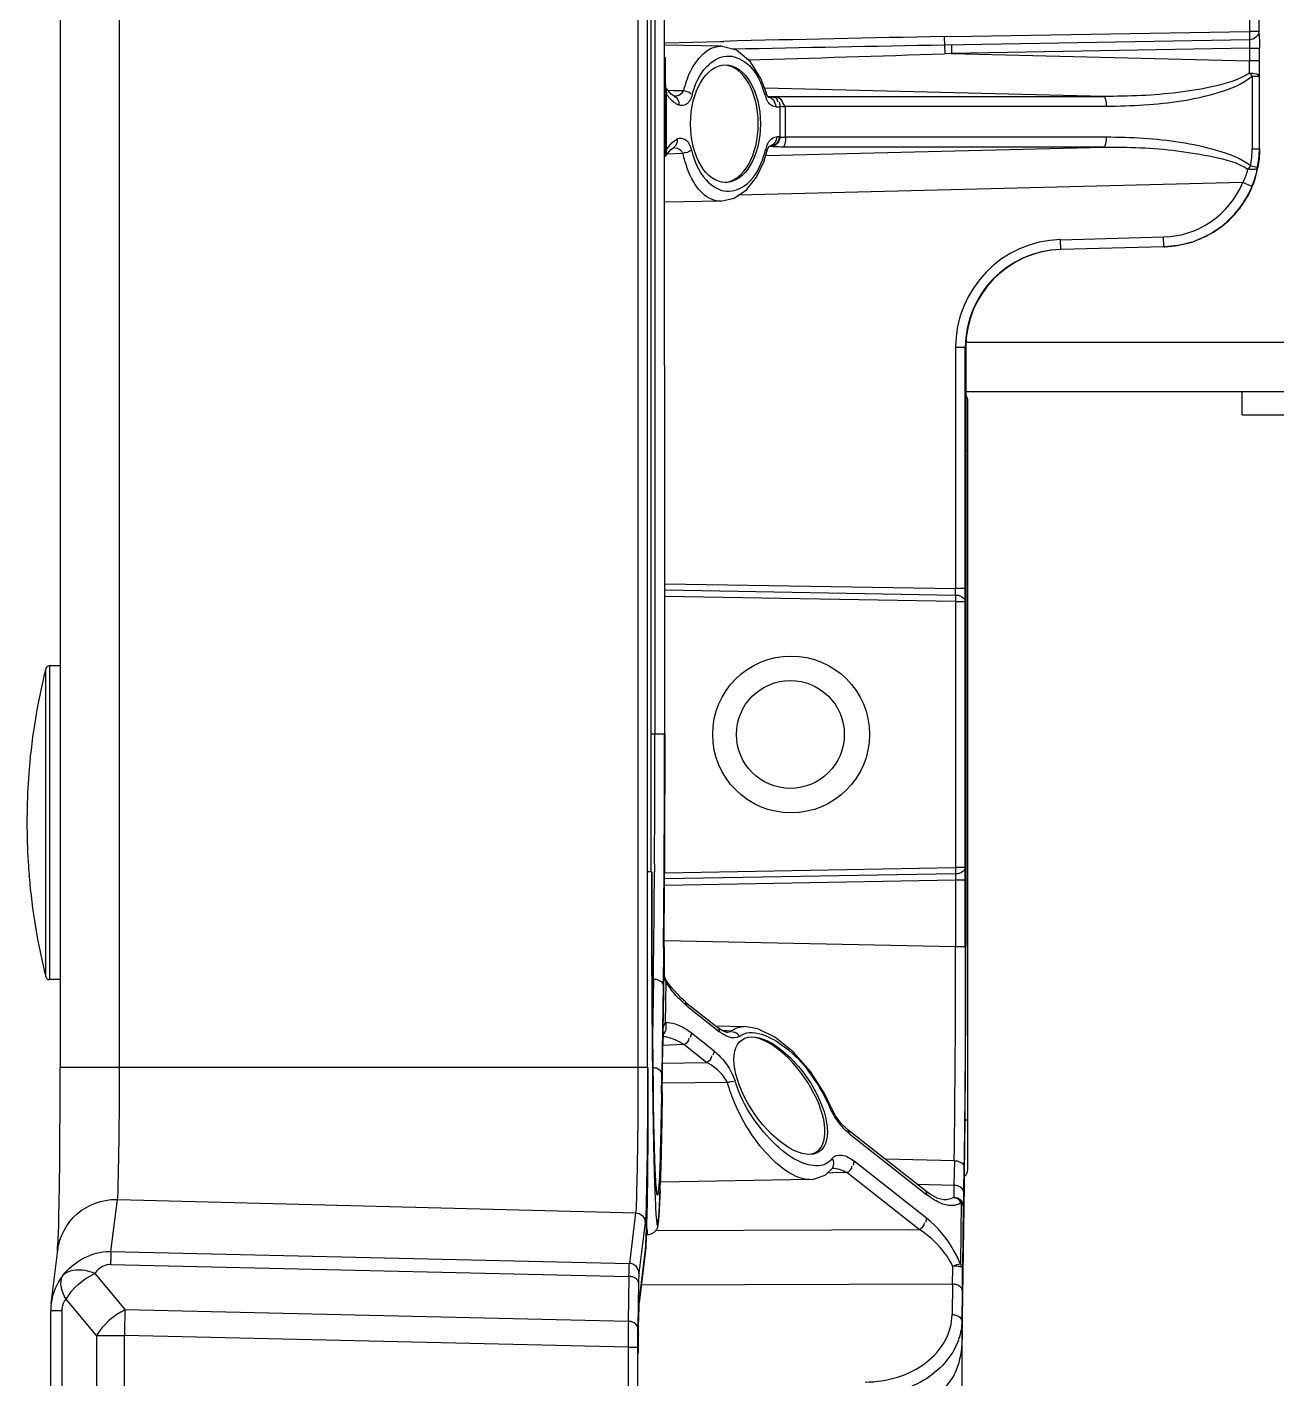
# Model space of a CAD drawing. Header units: millimetres. Extents: x 10297564 to 11610295, y -9287743 to -8409454.
# Drawn here: x 10483305 to 10484585, y -9078728 to -9077345 of the extents above; entities that cross this region are included whole.
import ezdxf

# ---------------------------------------------------------------- set-up
doc = ezdxf.new("R2010")
doc.units = ezdxf.units.MM
doc.header["$LTSCALE"] = 100
doc.layers.add('-0', color=7, linetype='Continuous')

# ---------------------------------------------------------------- blocks, each defined once
blk = doc.blocks.new('인버터 외형도')
at = {"layer": '-0', "linetype": 'Continuous'}
for p, q in [((85648.9, 54652.9), (85648.9, 52335.9)), ((85694.4, 52335.9), (85694.4, 54652.9)), ((86092.3, 54652.9), (86092.4, 52336)), ((86099.8, 52336), (86099.8, 54652.9)), ((86102.7, 52486.1), (86102.7, 54442.5)), ((86105.5, 54442.5), (86105.5, 52591.7)), ((86113, 52591.7), (86112.9, 54442.5)), ((86561.9, 53331), (86561.9, 53131.1)), ((86569.5, 53131.1), (86569.5, 53331)), ((86113.3, 53122.2), (86155.9, 53123.3)), ((86155.9, 53123.3), (86158.3, 53123.4)), ((86333.1, 53127.1), (86327.7, 53127)), ((86327.7, 53127), (86327.8, 53120.5)), ((86562.1, 53124.6), (86327.8, 53120.5)), ((86333.1, 53127.1), (86561.9, 53131.1)), ((86561.9, 53131.1), (86562.1, 53124.6)), ((86569.5, 53131.1), (86561.9, 53131.1)), ((86156, 53119.7), (86113.3, 53120.5)), ((86327.8, 53120.4), (86328, 53113.9)), ((86333.3, 53114.1), (86328, 53113.9)), ((86333.2, 53120.6), (86333.3, 53114.1)), ((86562.1, 53118.1), (86333.3, 53114.1)), ((86333.3, 53114.1), (86562.1, 53108.4)), ((86562.1, 53118.1), (86562.1, 53108.4)), ((86562.1, 53118.1), (86569.6, 53118.1)), ((86569.6, 53108.4), (86569.6, 53118.1)), ((86569.6, 53108.4), (86562.1, 53108.4)), ((86564.1, 53096.8), (86564.1, 53041)), ((86564.1, 53096.8), (86569.6, 53096.8)), ((86569.6, 53041), (86569.6, 53096.8)), ((86113.4, 53082.9), (86113.4, 53040.6)), ((86113.4, 53082.9), (86114.5, 53082.9)), ((86113.5, 53088.7), (86113.5, 53088.8)), ((86113.6, 53088.3), (86113.5, 53088.8)), ((86113.7, 53088.1), (86113.6, 53088.3)), ((86118, 53082.8), (86113.7, 53088.1)), ((86114.5, 53040.6), (86114.5, 53082.9)), ((86115.5, 53085.9), (86119.9, 53085.8)), ((86120.4, 53081.3), (86118, 53082.8)), ((86119.9, 53085.8), (86120.5, 53085.8)), ((86120.5, 53085.8), (86127.6, 53085.6)), ((86450.1, 53081.2), (86189.6, 53087.6)), ((86191.3, 53082.9), (86190.9, 53084.1)), ((86191.9, 53080.8), (86192, 53080.8)), ((86192.2, 53081.2), (86450.1, 53081.2)), ((86192.6, 53080.8), (86196.2, 53080.8)), ((86196.2, 53080.8), (86196.8, 53080.8)), ((86198.3, 53073.3), (86201.5, 53073.3)), ((86201.5, 53073.3), (86201.5, 53050.2)), ((86205.3, 53073.7), (86205.8, 53073.1)), ((86205.3, 53073.7), (86452, 53073.7)), ((86205.8, 53049.8), (86205.8, 53073.1)), ((86201, 53050.2), (86199, 53050.2)), ((86201.5, 53050.2), (86201, 53050.2)), ((86452, 53049.8), (86205.8, 53049.8)), ((86113.4, 53040.6), (86114.5, 53040.6)), ((86113.4, 53039.6), (86113.4, 53040.6)), ((86113.7, 53035.4), (86117.7, 53040.4)), ((86117.7, 53040.4), (86119.7, 53041.8)), ((86190.6, 53035.9), (86450.1, 53042.3)), ((86192.8, 53042.7), (86192.7, 53042.7)), ((86193, 53042.5), (86193.3, 53042.8)), ((86194.8, 53042.7), (86193.3, 53042.7)), ((86194.5, 53042.7), (86193.3, 53042.7)), ((86195.2, 53042.7), (86194.8, 53042.7)), ((86450.1, 53042.3), (86203.9, 53042.3)), ((86564.1, 53041), (86569.6, 53041)), ((86113.5, 53034.7), (86113.5, 53034.8)), ((86127.1, 53037.3), (86114.9, 53036.9)), ((86556.9, 53015), (86169.8, 53005.4)), ((86563.8, 53012.1), (86556.9, 53015)), ((86156, 53000.8), (86113.3, 53000)), ((86416.9, 52971.2), (86496.1, 52973.3)), ((86417.1, 52963.7), (86416.9, 52971.2)), ((86496.3, 52965.8), (86496.1, 52973.3)), ((86496.3, 52965.8), (86417.1, 52963.7)), ((86336.3, 52888.5), (86336.3, 52703.4)), ((86343.8, 52888.5), (86336.3, 52888.5)), ((86343.8, 52703.4), (86343.8, 52888.5)), ((86344.2, 52888.5), (86344.2, 52428.9)), ((86344.3, 52892.5), (98066.6, 52892.5)), ((86344.2, 52854.8), (98084.1, 52854.8)), ((86556.4, 52836.8), (86556.4, 52854.8)), ((86345.7, 52257.9), (86345.7, 52847.3)), ((86556.4, 52836.8), (86759.5, 52836.8)), ((86344.2, 52809.7), (86345.7, 52809.7)), ((86113.3, 52707.2), (86336.3, 52703.4)), ((86113.3, 52702.4), (86336.3, 52698.5)), ((86336.2, 52693.6), (86113.3, 52697.5)), ((86336.3, 52698.5), (86336.2, 52693.6)), ((86343.8, 52703.4), (86336.3, 52703.4)), ((86336.2, 52693.6), (86336.3, 52489.3)), ((86336.2, 52693.6), (86343.8, 52693.6)), ((86343.8, 52489.3), (86343.8, 52693.6)), ((85637.8, 52405.6), (85637.8, 52641.9)), ((85640.7, 52644.1), (85640.7, 52403.4)), ((85648.9, 52644.1), (85640.7, 52644.1)), ((86113, 52591.7), (86103.1, 52591.7)), ((85625.1, 52565.1), (85624.4, 52553.9)), ((85625.1, 52565), (85625.1, 52565.1)), ((85625.1, 52565.1), (85625.1, 52565.1)), ((85624.4, 52493.7), (85624.6, 52491)), ((85624.6, 52491), (85624.6, 52490.9)), ((85624.6, 52490.9), (85624.7, 52488.4)), ((86105.2, 52492.1), (86105.2, 52485.9)), ((86113, 52485.4), (86336.3, 52489.3)), ((86336.3, 52489.3), (86336.3, 52484.5)), ((86343.8, 52489.3), (86336.3, 52489.3)), ((85624.7, 52488.4), (85625, 52484.4)), ((85625, 52484.4), (85625, 52483.1)), ((85625, 52483.1), (85625.1, 52482.4)), ((85625.1, 52482.4), (85625, 52483.1)), ((86102.7, 52486.1), (86100.2, 52486.1)), ((86103.1, 52481.8), (86103.1, 52486.1)), ((86336.3, 52484.5), (86113, 52480.6)), ((86336.3, 52479.6), (86113, 52475.7)), ((86336.3, 52479.6), (86336.3, 52428.9)), ((86343.8, 52479.6), (86336.3, 52479.6)), ((86343.8, 52428.9), (86343.8, 52479.6)), ((86112.7, 52433.4), (86336.3, 52428.9)), ((86336.3, 52428.9), (86343.8, 52428.9)), ((86111.9, 52410), (86111.8, 52402.2)), ((86111.9, 52363), (86112.5, 52410.5)), ((86112.6, 52408.9), (86112.5, 52410.5)), ((86113.2, 52405), (86112.6, 52408.9)), ((85648.9, 52403.4), (85640.7, 52403.4)), ((86103.4, 52403.8), (86104.3, 52403.8)), ((86104.3, 52403.8), (86103.7, 52359.4)), ((86111.8, 52399.1), (86110.8, 52331.1)), ((86111.8, 52402.2), (86111.8, 52400.9)), ((86111.8, 52400.9), (86111.8, 52399.1)), ((86114.4, 52402.4), (86113.2, 52405)), ((86113.7, 52370.1), (86114.1, 52401)), ((86117.9, 52397.6), (86114.4, 52402.4)), ((86114.5, 52402.3), (86114.4, 52402.4)), ((86125.3, 52389.4), (86117.9, 52397.6)), ((86129.2, 52386.1), (86125.3, 52389.4)), ((86129, 52386), (86154, 52366.4)), ((86129, 52386), (86129, 52386)), ((86130.2, 52383.1), (86155.2, 52363.4)), ((86152.2, 52367.8), (86174.4, 52367.4)), ((86155.2, 52365.5), (86154, 52366.4)), ((86157.1, 52364.3), (86155.2, 52365.5)), ((86184.4, 52365.6), (86174.4, 52367.4)), ((86111.9, 52363), (86111.9, 52363.2)), ((86151, 52348.5), (86133.6, 52362.2)), ((86160.4, 52364), (86157.6, 52364.1)), ((86164.6, 52363.9), (86160.4, 52364)), ((86111.1, 52316.7), (86111.6, 52353)), ((86127.8, 52353.5), (86111.7, 52352.9)), ((86145.2, 52339.8), (86127.8, 52353.5)), ((86099.8, 52336), (85648.9, 52335.9)), ((86103.5, 52335.9), (86103.5, 52335.4)), ((86104, 52333.2), (86104, 52335.9)), ((86111.5, 52339.3), (86145.2, 52339.8)), ((86161.2, 52324.4), (86111.1, 52323.8)), ((86104.4, 52310.6), (86104.3, 52316.1)), ((86111.1, 52316.6), (86111.1, 52316.7)), ((86240.5, 52305.7), (86240.5, 52305.7)), ((86248.2, 52293.3), (86244.2, 52298.8)), ((86252.8, 52288.8), (86248.2, 52293.3)), ((86345.7, 52295.5), (86343.7, 52295.5)), ((86253.6, 52288.1), (86252.8, 52288.8)), ((86313.2, 52241.2), (86253.6, 52288.1)), ((86254.8, 52285.1), (86314.4, 52238.2)), ((86099.9, 52266.1), (86099.9, 52270.3)), ((86314.1, 52220.2), (86258.5, 52263.9)), ((86335.4, 52264.4), (86282.4, 52265.5)), ((86335.4, 52264.4), (86335.1, 52245.5)), ((86241.4, 52255), (86237.7, 52254.9)), ((86242.1, 52255), (86241.4, 52255)), ((86252.8, 52255.3), (86242.1, 52255)), ((86308.4, 52211.6), (86252.8, 52255.3)), ((86342.8, 52259.7), (86342.5, 52240.8)), ((86099.5, 52237.6), (86099.6, 52242.2)), ((86224.3, 52250), (86109.7, 52248)), ((86306.5, 52246.5), (86335.1, 52245.5)), ((86316.3, 52239), (86313.2, 52241.2)), ((86341.5, 52127), (86343.1, 52245.6)), ((85687.9, 52194.7), (85692.9, 52234.7)), ((85691.7, 52234.7), (85692.9, 52234.7)), ((85692.9, 52234.7), (86090.7, 52224.4)), ((86322.8, 52235.5), (86316.3, 52239)), ((86327.3, 52234.4), (86322.8, 52235.5)), ((86327.3, 52234.4), (86327.3, 52234.4)), ((86340.6, 52232.3), (86340, 52185.2)), ((86342.3, 52229.4), (86341.6, 52182.3)), ((86090.7, 52224.4), (86085.9, 52185.6)), ((86098, 52216.9), (86093.2, 52178.2)), ((86106.2, 52210.8), (86308.4, 52211.6)), ((86100.1, 52207.5), (86098.8, 52207.4)), ((85642, 52154.8), (85647, 52195.6)), ((85686.7, 52194.7), (85687.9, 52194.7)), ((85687.9, 52194.7), (86085.9, 52185.6)), ((86093.3, 52156.1), (86098.1, 52194.2)), ((86098, 52193.3), (86093.3, 52155.2)), ((86098.1, 52194.2), (86098, 52193.3)), ((85675.4, 52177.8), (85698.8, 52149.9)), ((85687.9, 52184.6), (86085.6, 52175.6)), ((86085.6, 52175.6), (86085.1, 52141.1)), ((86093, 52170.6), (86092.4, 52136.2)), ((86334.1, 52169.7), (86095, 52168.9)), ((86334.1, 52169.7), (86333.7, 52146.3)), ((85676.8, 52130.2), (85653.4, 52158.1)), ((86341.5, 52165), (86341.2, 52141.6)), ((85641.6, 51990.5), (85641.6, 52149.2)), ((85650.3, 52149.2), (85641.6, 52149.2)), ((85650.3, 51990.5), (85650.3, 52149.2)), ((86085.1, 52141.1), (85698.8, 52149.9)), ((86093.1, 52148.6), (86093.1, 52148.5)), ((86093.3, 52155.2), (86093.3, 52156.1)), ((86341.2, 52141.6), (86341.5, 52127.5)), ((85676.8, 52130.2), (85676.8, 51987.5)), ((85676.8, 52130.2), (85698.4, 52130.2)), ((85698.4, 51987.5), (85698.4, 52130.2)), ((86084.9, 52121.4), (85698.4, 52130.2)), ((86084.9, 52121.4), (86084.9, 51783.9)), ((86084.9, 52121.4), (86092.3, 52121.4)), ((86092.3, 51783.9), (86092.3, 52121.4)), ((86341.2, 52122.6), (86341.2, 51726.2)), ((86333.5, 52096.9), (86333.7, 52097.2))]:
    blk.add_line(p, q, dxfattribs=at)
for points in [[(86190.9, 53084.1), (86187.2, 53094.5), (86179, 53107.7), (86168.2, 53116.6), (86156, 53119.7)], [(86192.6, 53080.6), (86192.7, 53080.6), (86192.3, 53081), (86191.3, 53082.9)], [(86156, 53000.8), (86166.3, 53003), (86175.8, 53009.4), (86183.6, 53019.2), (86189.3, 53031.4), (86191.5, 53038.9)], [(86191.5, 53038.9), (86192, 53040.6), (86193, 53042.5)], [(86113.5, 53034.7), (86113.6, 53035.2), (86113.7, 53035.4)], [(86160.4, 52363.1), (86160.1, 52363.1), (86158.8, 52363.5), (86157.1, 52364.3)], [(86240.5, 52305.7), (86235.7, 52315.9), (86224.9, 52332.8), (86211.6, 52348), (86197.6, 52359.2), (86184.4, 52365.6)], [(86244.2, 52298.8), (86241, 52304.6), (86240.5, 52305.7)], [(86224.2, 52250), (86227.2, 52250.2), (86236.2, 52253.4), (86242, 52259)], [(85642, 52154.8), (85641.7, 52152.7), (85641.6, 52149.2)], [(85650.3, 52149.2), (85650.3, 52149.6), (85650.3, 52150), (85650.4, 52150.3), (85650.4, 52150.6), (85650.4, 52151), (85650.5, 52151.3)], [(86092.8, 52131.3), (86093.1, 52150.5), (86093.2, 52152.2), (86093.2, 52153.5), (86093.2, 52154.4), (86093.3, 52155), (86093.3, 52155.1)]]:
    blk.add_lwpolyline(points, dxfattribs=at)
for centre, radius in [((86210.1, 52591.5), 60.2), ((86209.5, 52591.5), 41.4)]:
    blk.add_circle(centre, radius, dxfattribs=at)
for centre, radius, start, end in [((86752.2, 29478.8), 23652.1, 91.02832, 91.43894), ((86376.1, 53125.5), 193.4, 0.9495, 1.6583), ((87591.2, -16940.8), 70072.7, 91.033057, 91.166197), ((84223.8, 118464.6), 65384.6, 271.711912, 271.84414), ((87790.7, 53109.8), 1677.3, 179.9486, 180.7212), ((85247.7, 53100.1), 1314.4, 359.9544, 0.3605), ((84516.7, 53108.2), 2052.9, 359.6796, 0.0046), ((86537.3, 53075.3), 34.4, 38.6724, 43.8373), ((86118.3, 53088.9), 4.84, 199.9499, 209.0028), ((86123.8, 53063.9), 68.7, 15.3869, 20.4578), ((86210, 53087.6), 20.6, 195.4167, 199.3102), ((86208.7, 53087.2), 19.3, 199.3335, 200.8696), ((86208.1, 53086.9), 18.7, 200.8723, 201.9441), ((86136.4, 53026.7), 25.9, 137.3059, 138.6917), ((86120.6, 53057.6), 72, 341.7501, 346.4557), ((86211.2, 53035.7), 21.2, 160.7661, 166.4561), ((86209.4, 53036.3), 19.3, 159.1889, 160.707), ((86190.6, 53039.2), 0.993, 346.5486, 357.9806), ((86192.6, 53048.1), 5.38, 272.0367, 277.0138), ((86496.6, 53041), 67.5, 348.7412, 359.9865), ((86494.5, 53041), 75.1, 348.7471, 359.9866), ((86495.8, 53041.1), 74.2, 348.5048, 359.9421), ((86118.3, 53034.6), 4.84, 151.0021, 160.0524), ((86536.2, 53047.1), 32.9, 318.5295, 324.2139), ((86496.6, 53040.1), 72.9, 342.2337, 343.4309), ((86493.5, 53041.5), 76.5, 341.9334, 345.2487), ((86496.3, 53040.2), 73.2, 343.4357, 346.9225), ((86494, 53041.4), 76, 345.2486, 348.5322), ((86496.8, 53040.1), 72.7, 346.9166, 349.0913), ((86494.3, 53041), 67.7, 271.4996, 337.4019), ((86494, 53041.2), 75.7, 322.8052, 336.0545), ((86514.4, 53037.3), 47.9, 332.3039, 333.6132), ((86493.4, 53041.5), 76.7, 330.6734, 336.0204), ((86495, 53040.7), 74.6, 336.0827, 336.5828), ((86495.2, 53040.7), 74.4, 336.5827, 337.4062), ((86493.2, 53041.6), 76.9, 336.0184, 337.3029), ((86495.9, 53040.4), 73.6, 337.409, 342.2356), ((86493.2, 53041.7), 76.9, 337.3028, 341.9327), ((86494.3, 53041), 75.6, 322.7786, 330.6784), ((86494.2, 53041.2), 75.5, 306.5474, 319.8395), ((86495.8, 53040), 73.8, 306.0791, 319.7339), ((86494.7, 53040.7), 74.8, 319.8696, 322.7901), ((86495.5, 53040.1), 74.1, 319.803, 322.7621), ((86494.2, 53041.3), 75.5, 289.9808, 303.6817), ((86494, 53042.6), 76.9, 289.7651, 303.245), ((86494.5, 53040.8), 75, 303.7057, 306.5315), ((86494.8, 53041.4), 75.6, 303.2815, 306.094), ((86419.1, 52888.5), 82.8, 91.4963, 179.9966), ((86494.3, 53041.5), 75.7, 272.3606, 287.5426), ((86494.5, 53040.5), 74.8, 287.5742, 289.9552), ((86494.1, 53042.3), 76.7, 287.4337, 289.7569), ((86419.1, 52888.5), 75.3, 91.4954, 179.9957), ((86419.5, 52888.5), 75.3, 91.4954, 179.9957), ((86494.4, 53040.2), 74.4, 271.5009, 272.3243), ((86338.2, 52847.3), 7.52, 0, 34.8922), ((85706, 52702.6), 637.8, 359.1953, 0.071), ((86112.4, 52523.8), 489.1, 166.0257, 175.1461), ((85640.7, 52641.1), 3.01, 90, 166.0257), ((69499.2, 52591.1), 16606.3, 359.65873, 0.00225), ((70199.5, 52589.5), 15913.4, 359.41889, 0.0081), ((69893.7, 52584.4), 16219.6, 359.44931, 0.02564), ((86112.4, 52523.8), 489, 176.4709, 183.5291), ((85706, 52480.4), 637.8, 359.9306, 0.8063), ((86112.4, 52523.8), 489.1, 184.8539, 193.9743), ((99950.5, 52484.3), 13847.7, 179.99231, 180.6137), ((97109.5, 52476), 11006.4, 179.94703, 180.72906), ((97019.5, 52475.1), 10916.4, 179.96477, 180.73333), ((74379.4, 52561.1), 11726, 359.23154, 359.6329), ((87967.4, 52411.6), 1854.9, 179.4754, 180.0333), ((75202.7, 52410.2), 11133.6, 359.24963, 0.09624), ((72981.9, 52418.2), 13362.3, 359.31819, 0.0461), ((86157.1, 52410.2), 44.6, 179.6776, 181.0731), ((86148, 52410), 35.5, 181.0266, 184.1709), ((86142.5, 52409.7), 29.9, 184.2255, 185.9013), ((85640.7, 52406.4), 3.01, 193.9743, 270), ((86195, 52456.2), 98, 214.277, 218.0441), ((78927, 52333.4), 7173.3, 359.49585, 0.02018), ((94201.3, 52429.7), 8098.3, 180.66702, 180.80644), ((92394.1, 52419), 6290.7, 180.76167, 180.93712), ((80004.8, 52416), 6106.6, 359.06144, 359.20327), ((86285.7, 52325), 50.1, 202.6304, 208.0272), ((86291.1, 52327.8), 56.2, 208.0037, 218.759), ((86287.8, 52325.1), 52, 218.6703, 224.7046), ((81774.3, 52307.1), 4325.8, 359.1415, 359.4569), ((84576.6, 52297.4), 1533.9, 357.8325, 358.3496), ((86338.2, 52257.9), 7.52, 313.9415, 0), ((86199.8, 52250.9), 93.6, 184.9964, 185.4931), ((84607.8, 52295.8), 1502.7, 357.9259, 358.2012), ((83915.3, 52272.2), 2184.5, 358.6133, 359.0908), ((84565, 52256.6), 1534.7, 358.4966, 358.6332), ((84635.5, 52255.1), 1464.1, 358.4701, 358.6001), ((85729.5, 52219.1), 369.5, 357.2602, 357.4934), ((86064.2, 52197.4), 34.1, 352.9459, 353.9112), ((85540.5, 52186.8), 793.7, 358.7689, 359.7644), ((84646.7, 52186.9), 1695, 359.2617, 359.8443), ((82796.5, 52196.6), 2902.7, 358.6891, 359.0787), ((86385.1, 52145), 292, 178.5964, 178.8002), ((86486.4, 52142.9), 393.4, 178.8003, 178.9956), ((86593.4, 52141), 500.3, 178.9935, 179.1337), ((86237, 52149), 143.9, 178.1023, 178.2535), ((86293.7, 52147.3), 200.6, 178.2648, 178.603), ((88406, 52108.6), 2321.1, 179.1975, 179.6848), ((87039.3, 52117.8), 946.6, 179.1788, 180.075), ((86292.9, 52142.7), 48.3, 340.5767, 341.5664)]:
    blk.add_arc(centre, radius, start, end, dxfattribs=at)
for centre, major_axis, ratio in [((86159.7, 53060.2), (0, 45.1), 0.594715), ((86202.1, 52314.3), (-29.7, 42.9), 0.469074)]:
    blk.add_ellipse(centre, major_axis=major_axis, ratio=ratio, dxfattribs=at)
for centre, major_axis, ratio, start_param, end_param in [((86158, 53060.2), (0, 45.1), 0.594715, -3.081321, -0.060093), ((86200.2, 52314.3), (-29.7, 42.9), 0.469074, 2.969254, 5.905429), ((86266.3, 52123.9), (75.3, -1.5), 0.780672, -1.539834, -0.452213)]:
    blk.add_ellipse(centre, major_axis=major_axis, ratio=ratio, start_param=start_param, end_param=end_param, dxfattribs=at)
for points in [[(86569.5, 53131.1), (86569.4, 53127.8), (86565.3, 53124.6), (86562.1, 53124.6)], [(86113.4, 53082.9), (86113.4, 53084.8), (86113.4, 53086.8), (86113.5, 53088.7)], [(86117.3, 53079.3), (86116.3, 53080.4), (86115.4, 53081.6), (86114.5, 53082.9)], [(86120.2, 53081.5), (86121.7, 53081.5), (86123.2, 53081.8), (86124.5, 53082.5)], [(86120.4, 53081.3), (86122, 53080.7), (86123.2, 53079), (86123.6, 53077.4)], [(86124.5, 53082.5), (86125.8, 53083.2), (86127, 53084.3), (86127.6, 53085.6)], [(86127.6, 53085.6), (86129.5, 53085.1), (86133.4, 53084.6), (86132.7, 53082.8)], [(86192, 53080.8), (86193.1, 53080.7), (86194.2, 53080.3), (86195.1, 53079.7)], [(86123.9, 53074.4), (86121.4, 53075.5), (86119.1, 53077.3), (86117.3, 53079.3)], [(86123.6, 53077.4), (86123.9, 53076.4), (86124, 53075.4), (86123.9, 53074.4)], [(86195.1, 53079.7), (86197.1, 53078.3), (86198.3, 53075.6), (86198.3, 53073.3)], [(86200.8, 53076.7), (86201.2, 53075.6), (86201.5, 53074.4), (86201.5, 53073.3)], [(86199, 53050.2), (86199, 53047.1), (86196.4, 53043.1), (86193.2, 53042.8)], [(86201, 53050.2), (86200.9, 53047), (86198, 53042.9), (86194.8, 53042.7)], [(86201.5, 53050.2), (86201.4, 53046.9), (86198.4, 53042.9), (86195.2, 53042.7)], [(86113.5, 53034.8), (86113.4, 53036.4), (86113.4, 53038), (86113.4, 53039.6)], [(86114.5, 53040.6), (86115.3, 53041.7), (86116.1, 53042.8), (86117, 53043.8)], [(86117.4, 53044.3), (86118.9, 53045.9), (86120.7, 53047.4), (86122.6, 53048.5)], [(86122.6, 53048.5), (86123, 53046.1), (86121.9, 53043), (86119.7, 53041.8)], [(86203.9, 53042.3), (86201.8, 53042.3), (86199.6, 53042.4), (86197.5, 53042.5)], [(86557.4, 53016), (86558.8, 53018.9), (86560, 53022.1), (86560.8, 53025.3)], [(86517.1, 52969.2), (86510.5, 52967.1), (86503.6, 52966), (86496.7, 52965.8)], [(86336.3, 52698.5), (86336.4, 52700), (86336.4, 52701.5), (86336.3, 52703)], [(86336.3, 52484.5), (86336.4, 52483), (86336.4, 52481.5), (86336.3, 52480)], [(86112.1, 52428.1), (86112.1, 52422), (86112, 52416), (86111.9, 52410)], [(86114.1, 52401), (86113.3, 52402.7), (86112.9, 52404.7), (86112.7, 52406.6)], [(86121.9, 52391), (86120.5, 52392.5), (86119.2, 52394.2), (86117.9, 52395.8)], [(86126.1, 52386.7), (86124.7, 52388.1), (86123.3, 52389.5), (86121.9, 52391)], [(86130.2, 52383.1), (86128.8, 52384.2), (86127.4, 52385.5), (86126.1, 52386.7)], [(86130.2, 52383), (86130.2, 52384.1), (86129.9, 52385.3), (86129, 52386)], [(86111.9, 52363.3), (86111.9, 52365.7), (86112, 52368.5), (86113.7, 52370.2)], [(86113.5, 52363.5), (86114, 52364.7), (86114.3, 52366), (86114.2, 52367.3)], [(86114.2, 52367.3), (86114.2, 52368.2), (86114, 52369.2), (86113.7, 52370.2)], [(86155.2, 52363.4), (86155.2, 52364.5), (86154.8, 52365.7), (86154, 52366.4)], [(86164.6, 52363.9), (86167.1, 52366.3), (86170.9, 52367.5), (86174.3, 52367.4)], [(86114.6, 52359.2), (86113.6, 52359.4), (86112.7, 52359.6), (86111.7, 52359.7)], [(86127.8, 52353.5), (86123.8, 52356.1), (86119.3, 52358.2), (86114.6, 52359.2)], [(86127.8, 52353.5), (86129.7, 52354.5), (86132.2, 52356.4), (86131.8, 52358.5)], [(86132.9, 52359.3), (86133.3, 52360.2), (86133.6, 52361.2), (86133.6, 52362.2)], [(86158.9, 52360.8), (86157.6, 52361.6), (86156.4, 52362.5), (86155.2, 52363.4)], [(86160.4, 52363.1), (86161.9, 52363.1), (86163.4, 52363.3), (86164.6, 52364)], [(86170.3, 52359.8), (86169.4, 52361.5), (86167, 52363.8), (86165.2, 52362.9)], [(86145.2, 52339.8), (86147.1, 52340.8), (86149.6, 52342.8), (86149.2, 52344.9)], [(86150.3, 52345.6), (86150.7, 52346.5), (86150.9, 52347.5), (86151, 52348.5)], [(86166.9, 52308.3), (86164.7, 52313.5), (86162.7, 52318.9), (86161.2, 52324.4)], [(86254.8, 52285.1), (86253.4, 52286.2), (86252.1, 52287.3), (86250.9, 52288.6)], [(86254.8, 52285.1), (86254.7, 52286.2), (86254.4, 52287.4), (86253.6, 52288.1)], [(86241.8, 52266.4), (86240.2, 52264.1), (86237.8, 52262.2), (86235.2, 52261.3)], [(86242, 52259), (86243.4, 52260.9), (86243.1, 52264.2), (86241.7, 52266.2)], [(86257.9, 52261), (86258.3, 52262), (86258.5, 52262.9), (86258.5, 52263.9)], [(86252.6, 52255.3), (86249.3, 52257.1), (86245.5, 52258.5), (86241.7, 52258.5)], [(86252.8, 52255.3), (86254.7, 52256.3), (86257.2, 52258.2), (86256.8, 52260.3)], [(86343.1, 52245.6), (86343.2, 52250.1), (86343.2, 52254.7), (86343.3, 52259.2)], [(86314.4, 52238.2), (86314.4, 52239.3), (86314, 52240.6), (86313.2, 52241.2)], [(86338.7, 52244.8), (86337.5, 52245.2), (86336.3, 52245.4), (86335.1, 52245.5)], [(86342.5, 52240.8), (86342.5, 52242.6), (86340.4, 52244.2), (86338.7, 52244.8)], [(86320.2, 52234.2), (86318.1, 52235.4), (86316.2, 52236.8), (86314.4, 52238.2)], [(86325.6, 52231.5), (86323.7, 52232.3), (86321.9, 52233.2), (86320.2, 52234.2)], [(86335, 52236.4), (86332.8, 52234.8), (86329.9, 52234.3), (86327.3, 52234.4)], [(86340.6, 52232.3), (86339.6, 52234), (86337.3, 52236.3), (86335.6, 52235.4)], [(86340.6, 52232.3), (86341.4, 52231.7), (86342.4, 52230.4), (86341.7, 52229.7)], [(86313.5, 52217.3), (86313.9, 52218.2), (86314.1, 52219.2), (86314.1, 52220.2)], [(86308.4, 52211.6), (86310.3, 52212.6), (86312.8, 52214.5), (86312.4, 52216.6)], [(85651, 52176.3), (85659, 52187.1), (85673.3, 52194.7), (85686.7, 52194.7)], [(86334.2, 52183.5), (86333.4, 52185.2), (86332.6, 52186.9), (86331.4, 52188.4)], [(85653.4, 52158.1), (85658.4, 52166.6), (85666.5, 52173.6), (85675.4, 52177.8)], [(86339.6, 52183.1), (86338, 52183.4), (86336.3, 52183.6), (86334.7, 52183.4)], [(85651, 52176.3), (85646.1, 52170.3), (85642.9, 52162.5), (85642, 52154.8)], [(85650.5, 52151.3), (85650.8, 52153.8), (85651.8, 52156.2), (85653.4, 52158.1)], [(85698.8, 52149.9), (85689.9, 52145.7), (85681.8, 52138.7), (85676.8, 52130.2)], [(86341.2, 52141.6), (86341.1, 52136.8), (86340.3, 52132), (86338.7, 52127.5)]]:
    blk.add_open_spline(points, degree=3, dxfattribs=at)
for points, knots in [([(86562.1, 53124.6), (86562.1, 53124.2), (86562.1, 53122), (86562.1, 53119.8), (86562.1, 53118.1)], [0, 0, 0, 0, 0.184971, 1, 1, 1, 1]), ([(86569.5, 53128.7), (86569.5, 53127.9), (86569.6, 53124.4), (86569.6, 53120.8), (86569.6, 53118.1)], [0, 0, 0, 0, 0.214299, 1, 1, 1, 1]), ([(86127.6, 53085.6), (86128.9, 53090.6), (86133.2, 53104.6), (86145.9, 53119.9), (86156, 53119.7)], [0, 0, 0, 0, 0.337746, 1, 1, 1, 1]), ([(86134.1, 53082.4), (86136.2, 53090.1), (86141.8, 53103.2), (86159.8, 53115), (86179.2, 53107), (86185.6, 53094.9), (86188.2, 53087.9)], [0, 0, 0, 0, 0.300538, 0.515533, 0.719819, 1, 1, 1, 1]), ([(86562.1, 53099.1), (86554, 53094), (86535.4, 53088.3), (86497.9, 53082.3), (86469.2, 53081.1), (86450.1, 53081.2)], [0, 0, 0, 0, 0.24995, 0.50004, 1, 1, 1, 1]), ([(86452, 53073.7), (86471.3, 53073.8), (86500.5, 53075.3), (86538.1, 53083.3), (86556.8, 53090.5), (86564.1, 53096.8)], [0, 0, 0, 0, 0.499476, 0.749707, 1, 1, 1, 1]), ([(86562.1, 53099.1), (86563.9, 53099.1), (86566.2, 53098.9), (86569.5, 53097.7), (86569.6, 53096.8)], [0, 0, 0, 0, 0.657205, 1, 1, 1, 1]), ([(86113.5, 53088.7), (86113.5, 53088.4), (86113.5, 53087.9), (86113.7, 53087.5), (86113.7, 53087.2)], [0, 0, 0, 0, 0.495358, 1, 1, 1, 1]), ([(86113.7, 53088.1), (86113.8, 53087.9), (86114, 53087.4), (86114.1, 53086.8), (86114.1, 53086.5)], [0, 0, 0, 0, 0.5123, 1, 1, 1, 1]), ([(86114.1, 53086.5), (86114, 53086.3), (86114.1, 53085.6), (86114.2, 53085), (86114.2, 53084.6)], [0, 0, 0, 0, 0.436294, 1, 1, 1, 1]), ([(86114.2, 53084.6), (86114.3, 53084.3), (86114.3, 53083.8), (86114.5, 53083.3), (86114.5, 53083.1)], [0, 0, 0, 0, 0.579775, 1, 1, 1, 1]), ([(86134.1, 53082.4), (86133.3, 53079.7), (86131.3, 53074.7), (86125.6, 53073.7), (86123.9, 53074.4)], [0, 0, 0, 0, 0.591097, 1, 1, 1, 1]), ([(86190.9, 53084.1), (86190.9, 53083.8), (86190.8, 53083), (86190.3, 53082.4), (86190.1, 53082.1)], [0, 0, 0, 0, 0.431617, 1, 1, 1, 1]), ([(86195.2, 53080.8), (86196.3, 53080.7), (86198.7, 53080.6), (86199.7, 53078), (86199.6, 53076.9)], [0, 0, 0, 0, 0.48705, 1, 1, 1, 1]), ([(86205.3, 53073.7), (86204, 53075.1), (86203.4, 53079.7), (86198.8, 53080.7), (86196.8, 53080.8)], [0, 0, 0, 0, 0.501799, 1, 1, 1, 1]), ([(86450.1, 53081.2), (86451, 53080.9), (86451.8, 53077.7), (86452, 53075.4), (86452, 53073.7)], [0, 0, 0, 0, 0.351765, 1, 1, 1, 1]), ([(86198.3, 53073.3), (86197.5, 53073.3), (86194, 53074), (86191.8, 53077.4), (86190.8, 53080)], [0, 0, 0, 0, 0.207159, 1, 1, 1, 1]), ([(86205.8, 53073.1), (86205, 53073.2), (86204.5, 53072.9), (86202, 53073.5), (86202.2, 53073.2)], [0, 0, 0, 0, 0.677421, 1, 1, 1, 1]), ([(86122.6, 53048.5), (86124.5, 53049.5), (86130.7, 53048.7), (86132.8, 53043.1), (86133.5, 53040.2)], [0, 0, 0, 0, 0.405792, 1, 1, 1, 1]), ([(86192.5, 53045.5), (86192.9, 53046.2), (86194.4, 53048.5), (86197.1, 53050.2), (86199, 53050.2)], [0, 0, 0, 0, 0.303176, 1, 1, 1, 1]), ([(86201.5, 53050.2), (86201.7, 53050.1), (86203, 53049.8), (86204.4, 53049.8), (86205.6, 53049.9)], [0, 0, 0, 0, 0.178121, 1, 1, 1, 1]), ([(86205.8, 53049.8), (86205.8, 53048.1), (86205.5, 53045.8), (86204.8, 53042.6), (86203.9, 53042.3)], [0, 0, 0, 0, 0.648235, 1, 1, 1, 1]), ([(86452, 53049.8), (86452, 53048.1), (86451.8, 53045.8), (86451, 53042.6), (86450.1, 53042.3)], [0, 0, 0, 0, 0.648235, 1, 1, 1, 1]), ([(86562.8, 53027.8), (86555.3, 53033.7), (86536.8, 53040.3), (86499.8, 53048.3), (86471, 53049.8), (86452, 53049.8)], [0, 0, 0, 0, 0.250547, 0.500668, 1, 1, 1, 1]), ([(86114.5, 53040.6), (86114.3, 53039.7), (86114.1, 53038.7), (86114.1, 53037.5), (86114.1, 53037.4)], [0, 0, 0, 0, 0.848082, 1, 1, 1, 1]), ([(86127.1, 53037.3), (86126.7, 53038.1), (86124.9, 53040.6), (86121.7, 53041.7), (86119.5, 53041.7)], [0, 0, 0, 0, 0.277364, 1, 1, 1, 1]), ([(86133.5, 53040.2), (86133.2, 53039.9), (86131.6, 53038.6), (86129.5, 53037.8), (86127.8, 53037.9)], [0, 0, 0, 0, 0.206336, 1, 1, 1, 1]), ([(86133.5, 53040.2), (86135.6, 53031.9), (86141, 53017.9), (86159.9, 53005.2), (86180.4, 53014.3), (86186.5, 53027.4), (86189, 53035)], [0, 0, 0, 0, 0.301393, 0.514062, 0.716769, 1, 1, 1, 1]), ([(86190.7, 53040.7), (86190.9, 53040.5), (86191.3, 53040), (86191.6, 53039.4), (86191.5, 53039.1)], [0, 0, 0, 0, 0.570978, 1, 1, 1, 1]), ([(86191.4, 53043.2), (86191.6, 53043.6), (86191.9, 53044.4), (86192.3, 53045.1), (86192.5, 53045.5)], [0, 0, 0, 0, 0.513212, 1, 1, 1, 1]), ([(86197.5, 53042.5), (86197.1, 53042.5), (86196.3, 53042.6), (86195.5, 53042.6), (86195.2, 53042.7)], [0, 0, 0, 0, 0.539488, 1, 1, 1, 1]), ([(86450.1, 53042.3), (86468.9, 53042.4), (86497.3, 53041.4), (86534.2, 53035.2), (86553, 53030.5), (86560.8, 53025.3)], [0, 0, 0, 0, 0.499997, 0.750088, 1, 1, 1, 1]), ([(86113.5, 53034.8), (86113.5, 53035.1), (86113.5, 53035.6), (86113.7, 53036), (86113.7, 53036.3)], [0, 0, 0, 0, 0.49536, 1, 1, 1, 1]), ([(86114.1, 53037), (86114.1, 53036.7), (86114, 53036.1), (86113.8, 53035.6), (86113.7, 53035.4)], [0, 0, 0, 0, 0.487525, 1, 1, 1, 1]), ([(86156, 53000.8), (86153, 53000.7), (86144.2, 53003.3), (86133.1, 53016.7), (86128.8, 53029.7), (86127.1, 53037.3)], [0, 0, 0, 0, 0.18243, 0.527242, 1, 1, 1, 1]), ([(86568.1, 53026.4), (86567.9, 53025.5), (86564.7, 53024.8), (86562.4, 53025), (86560.8, 53025.3)], [0, 0, 0, 0, 0.3478, 1, 1, 1, 1]), ([(86568.1, 53026.4), (86568.1, 53026.9), (86565.4, 53026.8), (86564.1, 53027.6), (86562.8, 53027.8)], [0, 0, 0, 0, 0.287527, 1, 1, 1, 1]), ([(86336.3, 52698.5), (86337.3, 52698.5), (86340.3, 52698.2), (86343.7, 52695.8), (86343.8, 52693.6)], [0, 0, 0, 0, 0.307566, 1, 1, 1, 1]), ([(86343.8, 52489.3), (86343.7, 52487.2), (86340.3, 52484.8), (86337.3, 52484.5), (86336.3, 52484.5)], [0, 0, 0, 0, 0.692347, 1, 1, 1, 1]), ([(86343.8, 52428.9), (86343.8, 52413.8), (86343.8, 52357.4), (86343.4, 52301), (86342.8, 52259.7)], [0, 0, 0, 0, 0.268741, 1, 1, 1, 1]), ([(86104.3, 52403.8), (86105.3, 52403.8), (86108.2, 52403.5), (86111.7, 52401.2), (86111.8, 52399.1)], [0, 0, 0, 0, 0.311147, 1, 1, 1, 1]), ([(86114.1, 52401), (86114.2, 52401.2), (86114.4, 52401.5), (86114.5, 52401.8), (86114.5, 52402)], [0, 0, 0, 0, 0.573084, 1, 1, 1, 1]), ([(86114.5, 52402), (86114.5, 52402.1), (86114.5, 52402.2), (86114.5, 52402.3), (86114.5, 52402.3)], [0, 0, 0, 0, 0.533289, 1, 1, 1, 1]), ([(86133.6, 52362.2), (86131.9, 52363.5), (86126.1, 52367.6), (86118.7, 52370.7), (86113.7, 52370.1)], [0, 0, 0, 0, 0.294967, 1, 1, 1, 1]), ([(86170.3, 52359.8), (86179.7, 52367.1), (86205.8, 52353.9), (86225.1, 52332.2), (86235.5, 52315.1), (86239.5, 52305.7)], [0, 0, 0, 0, 0.381512, 0.672685, 1, 1, 1, 1]), ([(86111.9, 52363.3), (86111.8, 52362.7), (86111.7, 52359.2), (86111.7, 52355.8), (86111.6, 52353)], [0, 0, 0, 0, 0.196916, 1, 1, 1, 1]), ([(86111.9, 52361.3), (86112.2, 52361.6), (86112.8, 52362.3), (86113.3, 52363.1), (86113.5, 52363.5)], [0, 0, 0, 0, 0.492304, 1, 1, 1, 1]), ([(86170.3, 52359.8), (86168.2, 52358.1), (86163.3, 52358.5), (86159.9, 52360.3), (86158.9, 52360.8)], [0, 0, 0, 0, 0.697112, 1, 1, 1, 1]), ([(86151, 52348.5), (86152.6, 52347.2), (86159.6, 52340.7), (86164.9, 52332.3), (86167.1, 52325.3)], [0, 0, 0, 0, 0.226489, 1, 1, 1, 1]), ([(85647, 52195.6), (85646.5, 52191.4), (85648, 52212.9), (85647.8, 52221.9), (85648.6, 52250.2), (85648.7, 52286.4), (85648.9, 52318.9), (85648.9, 52335.9)], [0, 0, 0, 0, 0.088634, 0.189539, 0.317511, 0.635293, 1, 1, 1, 1]), ([(85692.9, 52234.7), (85693.4, 52238.5), (85693.5, 52249.9), (85694.4, 52283.6), (85694.4, 52313.6), (85694.4, 52335.9)], [0, 0, 0, 0, 0.112646, 0.337575, 1, 1, 1, 1]), ([(86092.4, 52336), (86092.4, 52311.3), (86092.4, 52278.3), (86091.4, 52241.1), (86091.2, 52228.5), (86090.7, 52224.4)], [0, 0, 0, 0, 0.662425, 0.887354, 1, 1, 1, 1]), ([(86099.8, 52336), (86099.8, 52309.7), (86099.8, 52274.4), (86098.8, 52234.8), (86098.6, 52221.4), (86098, 52216.9)], [0, 0, 0, 0, 0.662423, 0.887351, 1, 1, 1, 1]), ([(86100.2, 52336), (86100.2, 52324.8), (86100.1, 52286.2), (86099.9, 52247.5), (86099.2, 52220)], [0, 0, 0, 0, 0.288316, 1, 1, 1, 1]), ([(86110.8, 52331.1), (86110.8, 52333.1), (86107.6, 52335.3), (86104.9, 52335.7), (86104, 52335.8)], [0, 0, 0, 0, 0.688422, 1, 1, 1, 1]), ([(86106.4, 52245.6), (86106.1, 52249.9), (86104.8, 52279.1), (86104.4, 52308.3), (86104, 52333.2)], [0, 0, 0, 0, 0.147352, 1, 1, 1, 1]), ([(86161.3, 52324.3), (86160.4, 52326.1), (86156.3, 52332.4), (86150.2, 52337.2), (86145.3, 52339.8)], [0, 0, 0, 0, 0.260535, 1, 1, 1, 1]), ([(86161.2, 52324.4), (86162.2, 52324.7), (86163.3, 52325), (86165.9, 52325.5), (86165.9, 52324.9)], [0, 0, 0, 0, 0.662476, 1, 1, 1, 1]), ([(86235.2, 52261.3), (86229.8, 52259.4), (86215.2, 52262.7), (86197, 52276.5), (86179.2, 52297.7), (86170.1, 52315.5), (86167.1, 52325.3)], [0, 0, 0, 0, 0.172614, 0.40665, 0.691855, 1, 1, 1, 1]), ([(86103.8, 52315.7), (86103.9, 52308), (86104.3, 52282.6), (86104.8, 52257.3), (86105.5, 52239.6)], [0, 0, 0, 0, 0.304201, 1, 1, 1, 1]), ([(86110.6, 52316), (86110.3, 52300), (86109.7, 52275.3), (86109.1, 52250.6), (86108.2, 52241.9)], [0, 0, 0, 0, 0.647555, 1, 1, 1, 1]), ([(86111.1, 52316.6), (86111, 52310), (86110.7, 52287.3), (86110.2, 52264.7), (86109.7, 52248.6)], [0, 0, 0, 0, 0.292153, 1, 1, 1, 1]), ([(86109.9, 52253.2), (86110, 52257.6), (86110.5, 52278.8), (86110.9, 52300), (86111.1, 52316.7)], [0, 0, 0, 0, 0.210313, 1, 1, 1, 1]), ([(86106.6, 52242.7), (86106.3, 52246), (86105.1, 52268.6), (86104.7, 52291.2), (86104.4, 52310.6)], [0, 0, 0, 0, 0.143709, 1, 1, 1, 1]), ([(86224.2, 52250), (86219.3, 52249.9), (86208, 52254.4), (86186.4, 52272.7), (86173.5, 52292.9), (86166.9, 52308.3)], [0, 0, 0, 0, 0.176183, 0.408588, 1, 1, 1, 1]), ([(86239.5, 52305.7), (86239.7, 52305.8), (86240, 52305.8), (86240.5, 52305.8), (86240.5, 52305.7)], [0, 0, 0, 0, 0.685467, 1, 1, 1, 1]), ([(86241.8, 52266.4), (86243.3, 52268.4), (86250.7, 52269.8), (86255.7, 52266.1), (86258.5, 52263.9)], [0, 0, 0, 0, 0.418684, 1, 1, 1, 1]), ([(86335.4, 52264.4), (86336.3, 52264.4), (86339.2, 52264.1), (86342.8, 52261.8), (86342.8, 52259.7)], [0, 0, 0, 0, 0.311147, 1, 1, 1, 1]), ([(86107.4, 52237.9), (86107.1, 52237.9), (86107.1, 52240), (86106.8, 52240.9), (86106.7, 52241.9)], [0, 0, 0, 0, 0.262566, 1, 1, 1, 1]), ([(86108.2, 52241.9), (86108.1, 52240.9), (86107.8, 52240), (86107.8, 52237.9), (86107.4, 52237.9)], [0, 0, 0, 0, 0.73747, 1, 1, 1, 1]), ([(86109.5, 52241.4), (86109.4, 52239.4), (86109.1, 52232.6), (86108.8, 52225.9), (86108.5, 52221.3)], [0, 0, 0, 0, 0.306667, 1, 1, 1, 1]), ([(86335.1, 52245.5), (86335.1, 52244.5), (86335.1, 52241.5), (86335, 52238.5), (86335, 52236.4)], [0, 0, 0, 0, 0.311726, 1, 1, 1, 1]), ([(86342.5, 52240.8), (86342.5, 52239.6), (86342.5, 52235.8), (86342.4, 52232), (86342.3, 52229.4)], [0, 0, 0, 0, 0.311718, 1, 1, 1, 1]), ([(85647, 52195.6), (85648.3, 52206), (85659.2, 52226.8), (85681.1, 52234.7), (85691.7, 52234.7)], [0, 0, 0, 0, 0.498443, 1, 1, 1, 1]), ([(86105.5, 52239.6), (86105.6, 52236.1), (86106, 52230.1), (86106.1, 52221.8), (86107, 52218.2), (86106.9, 52215), (86107.4, 52215)], [0, 0, 0, 0, 0.431756, 0.744127, 0.933652, 1, 1, 1, 1]), ([(86107.4, 52215), (86108, 52215), (86107.8, 52218.2), (86108.7, 52221.7), (86108.9, 52230), (86109.3, 52235.8), (86109.4, 52239.4)], [0, 0, 0, 0, 0.066355, 0.25587, 0.568179, 1, 1, 1, 1]), ([(86340.6, 52232.3), (86337.9, 52229.9), (86331.7, 52229.3), (86326.9, 52231), (86325.6, 52231.5)], [0, 0, 0, 0, 0.709646, 1, 1, 1, 1]), ([(86335, 52236.4), (86336.8, 52236.3), (86340.6, 52234.9), (86342.3, 52231.2), (86342.3, 52229.4)], [0, 0, 0, 0, 0.51346, 1, 1, 1, 1]), ([(86090.7, 52224.4), (86092.6, 52224.3), (86096.4, 52222.7), (86098, 52218.8), (86098, 52216.9)], [0, 0, 0, 0, 0.501479, 1, 1, 1, 1]), ([(86108.5, 52221.3), (86108.3, 52219.3), (86108.1, 52216.4), (86107, 52210.6), (86103.1, 52207.5), (86100.1, 52207.5)], [0, 0, 0, 0, 0.34368, 0.497898, 1, 1, 1, 1]), ([(86340, 52185.2), (86338.5, 52188.8), (86332.1, 52202), (86322.5, 52213.6), (86314.1, 52220.2)], [0, 0, 0, 0, 0.268335, 1, 1, 1, 1]), ([(86099.1, 52216.4), (86099, 52213.8), (86098.8, 52206.3), (86098.6, 52198.8), (86098.1, 52193.8)], [0, 0, 0, 0, 0.341573, 1, 1, 1, 1]), ([(86098.7, 52202.9), (86098.7, 52203.9), (86098.9, 52208.2), (86099, 52212.6), (86099.1, 52216)], [0, 0, 0, 0, 0.213775, 1, 1, 1, 1]), ([(86099, 52214.4), (86099.2, 52212.7), (86099.7, 52211.1), (86099.5, 52207.5), (86100.1, 52207.5)], [0, 0, 0, 0, 0.741311, 1, 1, 1, 1]), ([(86331.5, 52188.5), (86329.9, 52191), (86323.5, 52199.8), (86315.2, 52207.3), (86308.4, 52211.6)], [0, 0, 0, 0, 0.266501, 1, 1, 1, 1]), ([(86098.1, 52194.2), (86098.1, 52194.6), (86098.4, 52197), (86098.5, 52199.4), (86098.6, 52201.4)], [0, 0, 0, 0, 0.171035, 1, 1, 1, 1]), ([(85687.9, 52184.6), (85687.9, 52185.9), (85687.9, 52189.2), (85688, 52192.6), (85687.9, 52194.7)], [0, 0, 0, 0, 0.370284, 1, 1, 1, 1]), ([(85675.4, 52177.8), (85673, 52178.8), (85665.2, 52181.3), (85654.9, 52180.6), (85651, 52176.3)], [0, 0, 0, 0, 0.307621, 1, 1, 1, 1]), ([(85687.9, 52184.6), (85686.5, 52184.7), (85681.6, 52184), (85677.4, 52180.7), (85675.4, 52177.8)], [0, 0, 0, 0, 0.276626, 1, 1, 1, 1]), ([(86085.6, 52175.6), (86085.6, 52176.8), (86085.7, 52180.2), (86085.7, 52183.5), (86085.9, 52185.6)], [0, 0, 0, 0, 0.370335, 1, 1, 1, 1]), ([(86093.2, 52178.2), (86093.2, 52180.1), (86091.6, 52184), (86087.7, 52185.6), (86085.9, 52185.6)], [0, 0, 0, 0, 0.498521, 1, 1, 1, 1]), ([(86093.2, 52178.2), (86093.2, 52177.9), (86093, 52175.4), (86093, 52172.8), (86093, 52170.6)], [0, 0, 0, 0, 0.121803, 1, 1, 1, 1]), ([(86334.2, 52183.5), (86335.2, 52183.9), (86336, 52184.1), (86338.9, 52185.2), (86338.8, 52184.7)], [0, 0, 0, 0, 0.686112, 1, 1, 1, 1]), ([(86341.6, 52182.3), (86341.6, 52182.5), (86340.8, 52183.1), (86340, 52183), (86339.4, 52183)], [0, 0, 0, 0, 0.228721, 1, 1, 1, 1]), ([(86341.6, 52182.3), (86341.6, 52183), (86341.2, 52184.3), (86340.1, 52184.7), (86339.7, 52184.8)], [0, 0, 0, 0, 0.667522, 1, 1, 1, 1]), ([(85653.4, 52158.1), (85652.4, 52159.7), (85649.7, 52165.2), (85648.7, 52172.6), (85651, 52176.3)], [0, 0, 0, 0, 0.307531, 1, 1, 1, 1]), ([(86093, 52170.6), (86092.9, 52172.8), (86089.5, 52175.2), (86086.5, 52175.6), (86085.6, 52175.6)], [0, 0, 0, 0, 0.693461, 1, 1, 1, 1]), ([(86341.5, 52165), (86341.4, 52167.1), (86337.9, 52169.4), (86335, 52169.7), (86334.1, 52169.7)], [0, 0, 0, 0, 0.688853, 1, 1, 1, 1]), ([(86093.3, 52156.1), (86093.3, 52155.8), (86093.3, 52155), (86093.2, 52154.2), (86093.2, 52153.7)], [0, 0, 0, 0, 0.366484, 1, 1, 1, 1]), ([(86092.4, 52136.2), (86092.4, 52138.3), (86089, 52140.8), (86086, 52141.1), (86085.1, 52141.1)], [0, 0, 0, 0, 0.693436, 1, 1, 1, 1]), ([(86092.3, 52121.4), (86092.3, 52122.7), (86092.3, 52127.7), (86092.4, 52132.6), (86092.4, 52136.2)], [0, 0, 0, 0, 0.27118, 1, 1, 1, 1]), ([(86267, 52094.5), (86283.5, 52094.6), (86308.6, 52101.7), (86329.6, 52125.1), (86333.6, 52139.5), (86333.7, 52146.3)], [0, 0, 0, 0, 0.536416, 0.776931, 1, 1, 1, 1]), ([(86333.7, 52146.3), (86334.7, 52146.3), (86337.6, 52146), (86341.1, 52143.7), (86341.2, 52141.6)], [0, 0, 0, 0, 0.311147, 1, 1, 1, 1]), ([(86338.5, 52126.7), (86334, 52113.9), (86312.2, 52090.9), (86282.6, 52084), (86267.1, 52083.9)], [0, 0, 0, 0, 0.465927, 1, 1, 1, 1]), ([(86333.7, 52097.2), (86335, 52099.3), (86339.6, 52108.6), (86341.4, 52119.1), (86341.5, 52127)], [0, 0, 0, 0, 0.239503, 1, 1, 1, 1])]:
    blk.add_open_spline(points, degree=3, knots=knots, dxfattribs=at)

msp = doc.modelspace()

# ---------------------------------------------------------------- block references
at = {"xscale": 1.333333333333333, "yscale": 1.333333333333333, "zscale": 1.333333333333333}
msp.add_blockref('인버터 외형도', (10369140.6, -9148191), dxfattribs=at)

doc.saveas('drawing.dxf')
